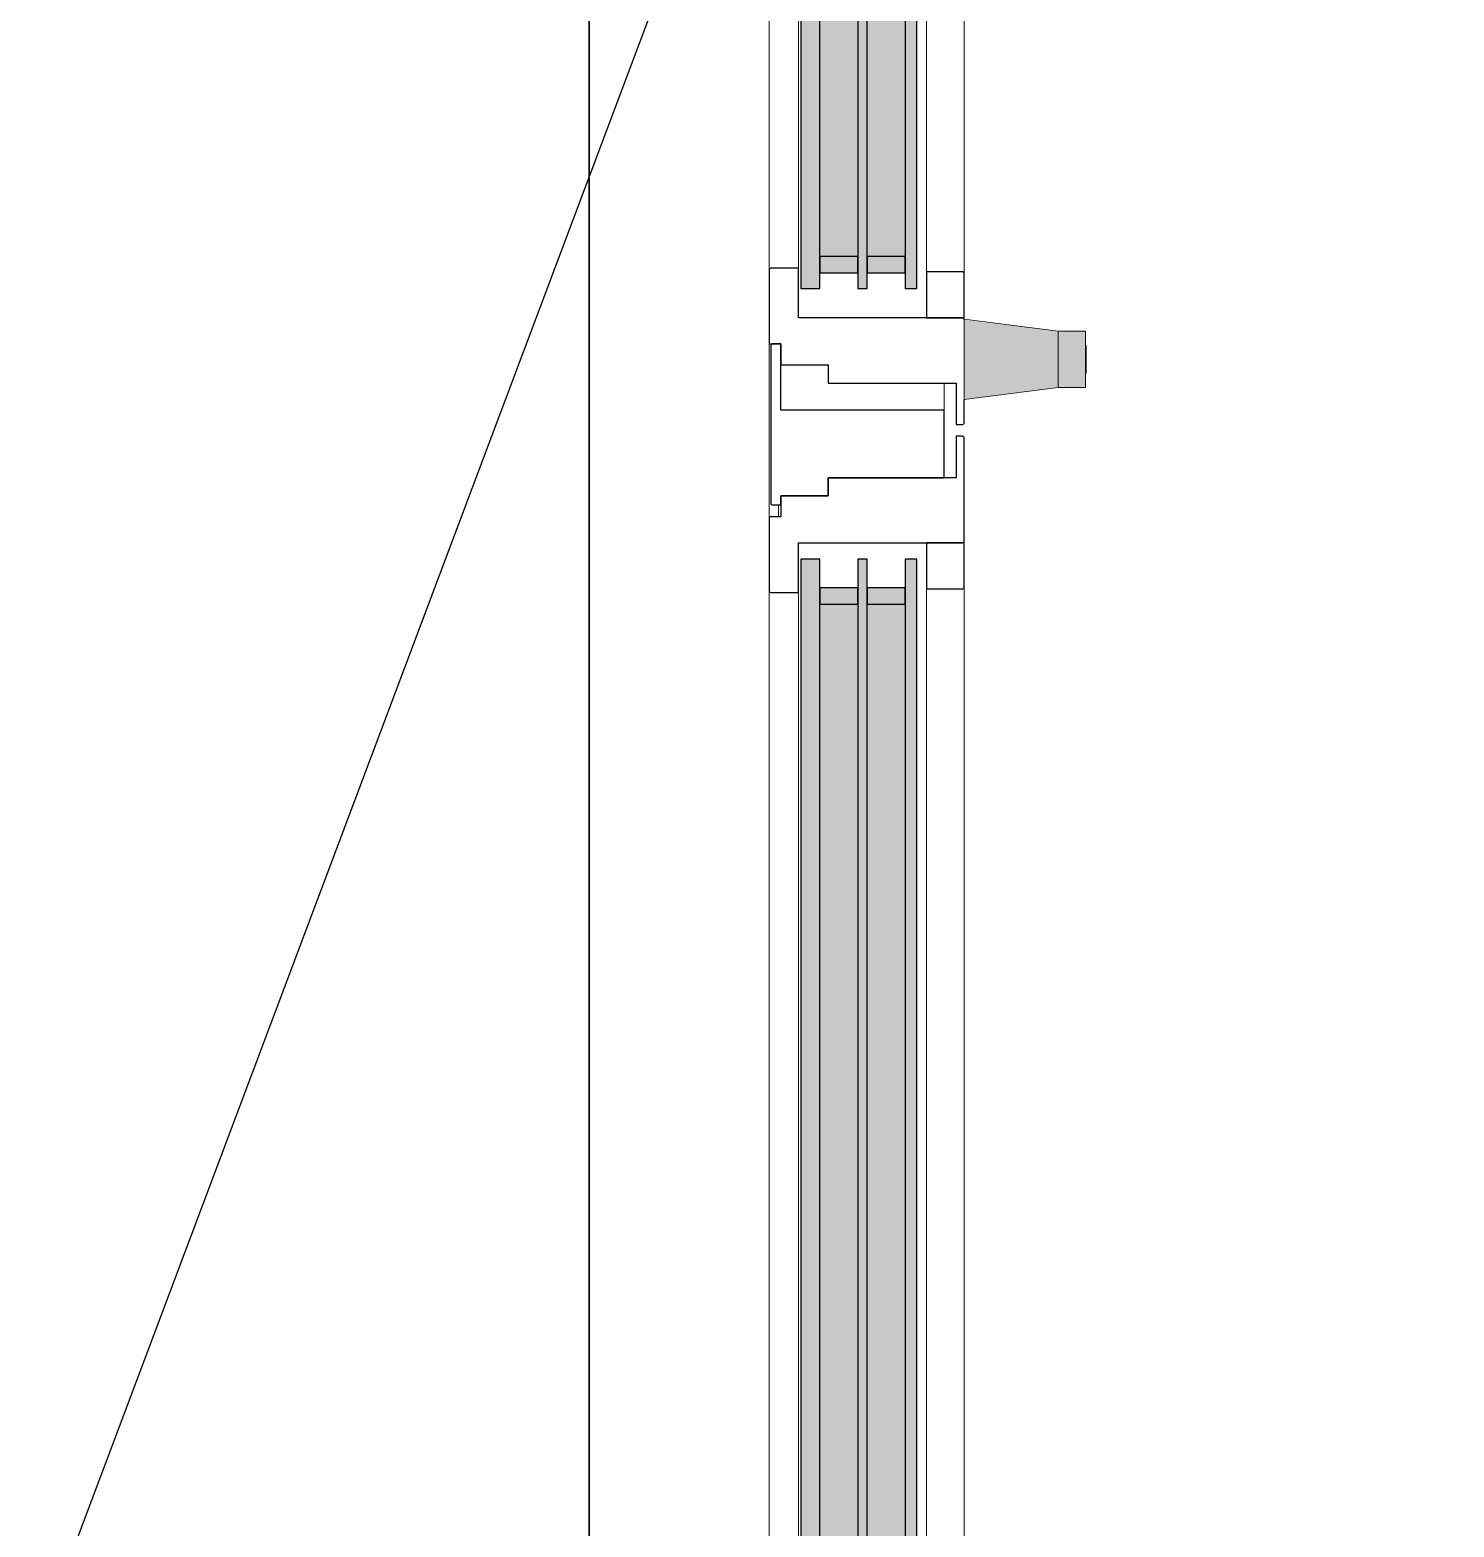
# Model space of a CAD drawing. Header units: millimetres. Extents: x 1680 to 166026, y 35966 to 91121.
# Drawn here: x 96272 to 96874, y 48986 to 49618 of the extents above; entities that cross this region are included whole.
import ezdxf

# ---------------------------------------------------------------- set-up
doc = ezdxf.new("R2010")
doc.units = ezdxf.units.MM
doc.layers.add('A-GLAZ', color=151, linetype='Continuous', lineweight=18)
doc.layers.add('A-WALL', color=255, linetype='Continuous', lineweight=18)

# ---------------------------------------------------------------- blocks, each defined once
blk = doc.blocks.new('Windows_Opening-Hinge_Strugal_S74RP_Two-Leaf_Fixed-Top_INT - Windows_Opening-Hinge_Strugal_S74RP_Two-Leaf_Fixed-Top_INT-224291-mebel yerləşmə planı')
at = {"layer": 'A-GLAZ'}
h = blk.add_hatch(color=256, dxfattribs=at)
h.paths.add_polyline_path([(-726.49, 102.5), (-54.5, 102.5), (-54.5, 110.5), (-726.49, 110.5), (-726.49, 108.58)], flags=0)
h.paths.add_polyline_path([(-726.49, 86.51), (-726.49, 82.51), (-54.5, 82.51), (-54.5, 86.51), (-718.94, 86.51)], flags=0)
h.paths.add_polyline_path([(-726.49, 66.51), (-726.49, 61.51), (-54.5, 61.51), (-54.5, 66.51), (-718.94, 66.51)], flags=0)
h = blk.add_hatch(color=256, dxfattribs=at)
h.paths.add_polyline_path([(60, 110.5), (60, 102.5), (726, 102.5), (726, 110.5), (178.79, 110.5)], flags=0)
h.paths.add_polyline_path([(60, 66.51), (60, 61.51), (726, 61.51), (726, 66.51), (178.79, 66.51)], flags=0)
h.paths.add_polyline_path([(60, 82.51), (726, 82.51), (726, 86.51), (60, 86.51)], flags=0)
h = blk.add_hatch(color=256, dxfattribs=at)
h.paths.add_polyline_path([(-719.49, 102.5), (-718.94, 86.51), (-712.49, 86.51), (-712.49, 102.5), (-718.94, 102.5)], flags=0)
h.paths.add_polyline_path([(-719.49, 66.51), (-712.49, 66.51), (-712.49, 82.51), (-719.49, 82.51)], flags=0)
h.paths.add_polyline_path([(-73.51, 82.51), (-73.51, 66.51), (-66.51, 66.51), (-66.51, 82.51)], flags=0)
h.paths.add_polyline_path([(-73.51, 102.5), (-73.51, 86.51), (-66.51, 86.51), (-66.51, 102.5)], flags=0)
for points in [[(-712.49, 86.51), (-73.51, 86.51), (-73.51, 102.5), (-712.49, 102.5)], [(73.51, 86.51), (712.49, 86.51), (712.49, 102.5), (73.51, 102.5)], [(-712.49, 66.51), (-73.51, 66.51), (-73.51, 82.51), (-712.49, 82.51)], [(73.51, 66.51), (712.49, 66.51), (712.49, 82.51), (73.51, 82.51)], [(13, 41.5), (17.47, 6.9), (18.45, 1.8), (41.9, 1.8), (46.7, 41.5), (14.23, 41.5)], [(18.1, 1.8), (18.45, -9.7), (41.9, -9.7), (41.55, 1.8), (18.45, 1.8)], [(24.84, -9.7), (24.84, -10.04), (25.56, -9.7)]]:
    blk.add_hatch(color=256, dxfattribs=at).paths.add_polyline_path(points, flags=0)
h = blk.add_hatch(color=256, dxfattribs=at)
h.paths.add_polyline_path([(66.51, 86.51), (73.51, 86.51), (73.51, 102.5), (66.51, 102.5)], flags=0)
h.paths.add_polyline_path([(66.51, 66.51), (73.51, 66.51), (73.51, 82.51), (66.51, 82.51)], flags=0)
h.paths.add_polyline_path([(712.49, 66.51), (719.49, 66.51), (719.49, 82.51), (712.49, 82.51)], flags=0)
h.paths.add_polyline_path([(712.49, 86.51), (719.49, 86.51), (719.49, 102.5), (712.49, 102.5)], flags=0)
for p, q in [((-67.71, 124), (-713.29, 124)), ((37.31, 124), (-37.31, 124)), ((713.29, 124), (67.71, 124)), ((-36.51, 120), (-31.5, 120)), ((-712.49, 111.51), (-68.51, 111.51)), ((68.51, 111.51), (712.49, 111.51)), ((-67.01, 57.54), (-713.99, 57.54)), ((713.99, 57.54), (67.01, 57.54)), ((8.5, 50), (20, 50)), ((-714.79, 41.51), (-66.21, 41.51)), ((-48.3, 41.5), (-46.7, 41.5)), ((13, 41.5), (18.1, 1.8)), ((13, 41.5), (47, 41.5)), ((41.9, 1.8), (47, 41.5)), ((47, 41.5), (48.3, 41.5)), ((66.21, 41.51), (714.79, 41.51)), ((18.1, 1.8), (18.1, -9.7)), ((41.9, -9.7), (41.9, 1.8)), ((24.18, -9.7), (24.18, -10.04)), ((24.18, -9.7), (24.18, -10.04)), ((24.84, -10.04), (24.18, -10.04)), ((24.19, -9.7), (24.19, -10.04)), ((25.56, -10.04), (24.19, -10.04)), ((24.19, -10.04), (25.54, -10.04)), ((24.84, -9.7), (24.84, -10.04)), ((25.56, -10.04), (24.84, -10.04)), ((25.5, -10.04), (25.49, -10.04)), ((35.92, -10.04), (25.56, -10.04)), ((35.92, -9.7), (35.92, -10.04)), ((35.93, -10.04), (35.93, -9.7))]:
    blk.add_line(p, q, dxfattribs=at)
at = {"layer": 'A-GLAZ', "lineweight": 25}
for p, q in [((-68.51, 123.2), (-68.51, 111.51)), ((-37.31, 124), (-67.71, 124)), ((-36.51, 119.01), (-36.51, 123.2)), ((-31.5, 122.5), (-31.5, 119.01)), ((35.71, 123.3), (-30.7, 123.3)), ((36.51, 123.2), (36.51, 119.01)), ((36.51, 119.01), (36.51, 122.5)), ((67.71, 124), (37.31, 124)), ((68.51, 111.51), (68.51, 123.2)), ((-27.66, 119.01), (-36.51, 119.01)), ((-31.5, 119.01), (-27.66, 119.01)), ((-27.66, 98.99), (-27.66, 119.01)), ((-27.66, 119.01), (-27.66, 98.99)), ((8.5, 50), (8.5, 119.01)), ((8.5, 119.01), (36.51, 119.01)), ((36.51, 119.01), (27.66, 119.01)), ((27.66, 119.01), (27.66, 98.99)), ((-54.5, 110.5), (-726.49, 110.5)), ((-68.51, 111.51), (-47.5, 111.51)), ((-54.5, 102.5), (-54.5, 110.5)), ((-47.5, 111.51), (-47.5, 42.3)), ((47.5, 42.3), (47.5, 111.51)), ((47.5, 111.51), (68.51, 111.51)), ((726, 110.5), (60, 110.5)), ((60, 110.5), (60, 102.5)), ((-726.49, 102.5), (-54.5, 102.5)), ((-73.51, 102.5), (-73.51, 86.51)), ((-66.51, 102.5), (-73.51, 102.5)), ((-66.51, 86.51), (-66.51, 102.5)), ((60, 102.5), (726, 102.5)), ((66.51, 102.5), (66.51, 86.51)), ((73.51, 102.5), (66.51, 102.5)), ((73.51, 86.51), (73.51, 102.5)), ((-20, 98.99), (-27.66, 98.99)), ((-27.66, 98.99), (-20, 98.99)), ((-20, 44.99), (-20, 98.99)), ((-20, 98.99), (-20, 50)), ((27.66, 98.99), (20, 98.99)), ((20, 98.99), (20, 44.99)), ((-54.5, 86.51), (-726.49, 86.51)), ((-726.49, 82.51), (-54.5, 82.51)), ((-73.51, 86.51), (-66.51, 86.51)), ((-73.51, 82.51), (-73.51, 66.51)), ((-66.51, 82.51), (-73.51, 82.51)), ((-66.51, 66.51), (-66.51, 82.51)), ((-54.5, 82.51), (-54.5, 86.51)), ((726, 86.51), (60, 86.51)), ((60, 86.51), (60, 82.51)), ((60, 82.51), (726, 82.51)), ((66.51, 86.51), (73.51, 86.51)), ((73.51, 82.51), (66.51, 82.51)), ((66.51, 82.51), (66.51, 66.51)), ((73.51, 66.51), (73.51, 82.51)), ((-54.5, 66.51), (-726.49, 66.51)), ((-73.51, 66.51), (-66.51, 66.51)), ((-54.5, 61.51), (-54.5, 66.51)), ((726, 66.51), (60, 66.51)), ((60, 66.51), (60, 61.51)), ((66.51, 66.51), (73.51, 66.51)), ((-726.49, 61.51), (-54.5, 61.51)), ((-47.5, 57.54), (-67.01, 57.54)), ((-67.01, 57.54), (-67.01, 42.31)), ((-47.5, 42.31), (-47.5, 57.54)), ((47.5, 57.54), (47.5, 42.31)), ((67.01, 57.54), (47.5, 57.54)), ((60, 61.51), (726, 61.51)), ((67.01, 42.31), (67.01, 57.54)), ((-20, 50), (8.5, 50)), ((-2.5, 44.99), (-20, 44.99)), ((-2.5, 42.3), (-2.5, 44.99)), ((2.5, 44.99), (2.5, 42.3)), ((20, 44.99), (2.5, 44.99)), ((-66.21, 41.51), (-48.3, 41.51)), ((-46.7, 41.5), (-3.3, 41.5)), ((3.3, 41.5), (13, 41.5)), ((48.3, 41.51), (66.21, 41.51))]:
    blk.add_line(p, q, dxfattribs=at)
at = {"layer": 'A-GLAZ', "flags": 128}
for points in [[(41.9, 1.8), (41.29, 1.8), (39.44, 1.8), (36.37, 1.8), (32.26, 1.8), (27.73, 1.8), (23.63, 1.8), (20.56, 1.8), (18.71, 1.8), (18.1, 1.8)], [(41.9, -9.7), (41.55, -9.7), (40.54, -9.7), (38.91, -9.7), (36.76, -9.7), (34.22, -9.7), (31.43, -9.7), (28.57, -9.7), (25.78, -9.7), (23.24, -9.7), (21.09, -9.7), (19.46, -9.7), (18.45, -9.7), (18.1, -9.7)]]:
    blk.add_lwpolyline(points, dxfattribs=at)
at = {"layer": 'A-GLAZ', "lineweight": 25}
for centre, start, end in [((-67.71, 123.2), 90, 180), ((-37.31, 123.2), 0, 90), ((-30.7, 122.5), 90, 180), ((35.71, 122.5), 360, 90), ((37.31, 123.2), 90, 180), ((67.71, 123.2), 0, 90), ((-66.21, 42.31), 180, 270), ((-48.3, 42.31), 270, 360), ((-46.7, 42.3), 180, 270), ((-3.3, 42.3), 270, 0), ((3.3, 42.3), 180, 270), ((46.7, 42.3), 270, 360), ((48.3, 42.31), 180, 270), ((66.21, 42.31), 270, 360)]:
    blk.add_arc(centre, 0.8, start, end, dxfattribs=at)

msp = doc.modelspace()

# ---------------------------------------------------------------- linework, layer by layer
at = {"ltscale": 20}
msp.add_line((107461.29, 78709.77), (91619.2, 36542.13), dxfattribs=at)
at = {"layer": 'A-WALL', "lineweight": 30}
msp.add_line((96508.55, 48649.06), (96508.55, 50249.06), dxfattribs=at)

# ---------------------------------------------------------------- block references
at = {"layer": 'A-GLAZ', "rotation": 89.99999999999962}
msp.add_blockref('Windows_Opening-Hinge_Strugal_S74RP_Two-Leaf_Fixed-Top_INT - Windows_Opening-Hinge_Strugal_S74RP_Two-Leaf_Fixed-Top_INT-224291-mebel yerləşmə planı', (96708.55, 49449.06), dxfattribs=at)

doc.saveas('drawing.dxf')
